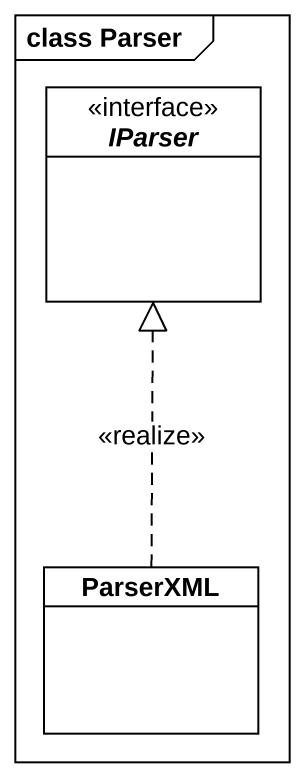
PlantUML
@startuml
mainframe class Parser
hide circle
hide empty members
interface IParser <<interface>>
class ParserXML
ParserXML .up.|> IParser : <<realize>>
@enduml
